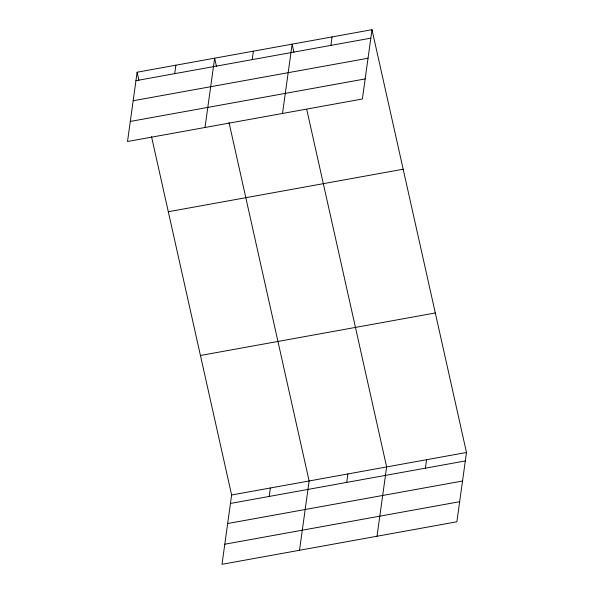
<?xml version="1.0" encoding="UTF-8"?>
<svg xmlns="http://www.w3.org/2000/svg" width="594" height="594" viewBox="0 0 594 594"><rect width="100%" height="100%" fill="white"/><g stroke="black" fill="none" stroke-linecap="round" stroke-linejoin="round"><path stroke-width="0.89" d="M137.125 72.216L127.51 141.52L362.377 99.005L371.993 29.7L137.125 72.216L138.922 80.264M174.703 73.656L175.876 65.199M205.012 127.487L214.634 58.182L216.431 66.238M252.212 59.63L253.386 51.173M282.521 113.454L292.137 44.156L293.941 52.205M151.515 136.605L231.623 494.995L222.008 564.3L456.875 521.784L466.49 452.48L371.993 29.7M330.895 45.382L332.068 36.925M269.201 496.443L270.374 487.986M299.51 550.267L309.132 480.969L229.024 122.579M346.71 482.41L347.884 473.953M377.019 536.241L386.635 466.936L306.734 109.445M425.393 468.169L426.566 459.711M135.952 80.673L370.819 38.157M133.167 100.75L368.035 58.234M130.294 121.436L365.162 78.92M168.31 211.731L403.178 169.216M200.438 355.479L435.305 312.964M231.623 494.995L466.49 452.48M230.45 503.452L465.317 460.937M227.658 523.537L462.533 481.021M224.792 544.223L459.659 501.707"/></g></svg>
